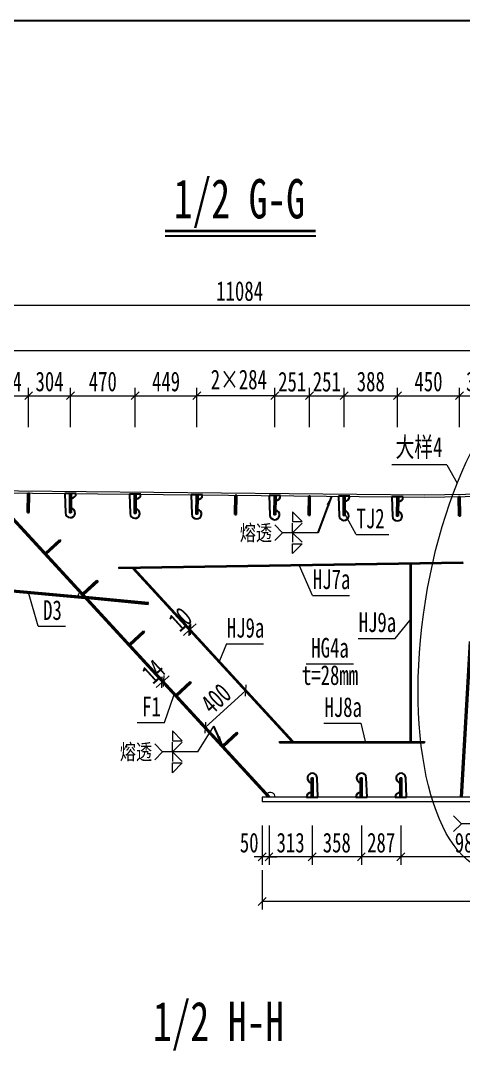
# Model space of a CAD drawing. Header units: millimetres. Extents: x 44597 to 300567, y -113054 to 73044.
# Drawn here: x 122285 to 125502, y -94954 to -87474 of the extents above; entities that cross this region are included whole.
import ezdxf
from ezdxf.enums import TextEntityAlignment as Align

# ---------------------------------------------------------------- set-up
doc = ezdxf.new("R2010")
doc.units = ezdxf.units.MM
doc.layers.get('Defpoints').update_dxf_attribs({"color": 8})
for name, color, linetype, lineweight in [('Dim', 4, 'Continuous', 15), ('文字', 7, 'Continuous', 15), ('标注线及字体', 2, 'Continuous', 15), ('细实线', 4, 'Continuous', 15), ('钢板粗线', 1, 'Continuous', 25), ('钢板细线', 6, 'Continuous', 15)]:
    doc.layers.add(name, color=color, linetype=linetype, lineweight=lineweight)
doc.layers.add('Text', color=4, linetype='Continuous')
doc.styles.add('111', font='', dxfattribs={"width": 0.7})
doc.styles.add('BM_Dim', font='', dxfattribs={"width": 0.85})
doc.styles.add('SMEDI', font='', dxfattribs={"width": 0.75})
doc.styles.get("Standard").update_dxf_attribs({"font": ''})
doc.styles.get('111').set_extended_font_data('仿宋_GB2312')
doc.styles.get('BM_Dim').set_extended_font_data('仿宋_GB2312')
doc.styles.get('SMEDI').set_extended_font_data('仿宋_GB2312')
doc.styles.get('Standard').set_extended_font_data('仿宋_GB2312')
doc.dimstyles.new('200', dxfattribs={"dimscale": 0, "dimtxt": 2.5, "dimasz": 1, "dimexe": 1, "dimexo": 1, "dimgap": 0.6, "dimtad": 1, "dimdec": 0, "dimdsep": 46, "dimtxsty": '111', "dimblk": 'OBLIQUE', "dimcen": 0, "dimclrd": 4, "dimclre": 4, "dimclrt": 4, "dimadec": 1, "dimazin": 2, "dimtfac": 1, "dimtdec": 0, "dimtix": 1, "dimtmove": 2, "dimatfit": 3, "dimfxl": 4, "dimfxlon": 1, "dimtolj": 1, "dimlwd": -1, "dimlwe": -1, "dimarcsym": 0})
doc.dimstyles.new('MSteel_1.0_1.0', dxfattribs={"dimtxt": 3, "dimasz": 1.2, "dimexe": 1, "dimexo": 1, "dimgap": 1, "dimtad": 3, "dimtoh": 1, "dimdec": 0, "dimzin": 0, "dimdsep": 46, "dimtxsty": 'Standard', "dimblk": 'ARCHTICK', "dimcen": 0.09, "dimclrd": 3, "dimclre": 3, "dimadec": 0, "dimazin": 0, "dimtfac": 1, "dimtdec": 4, "dimtofl": 0, "dimtmove": 0, "dimatfit": 3, "dimfxl": 1, "dimtolj": 1, "dimtzin": 0, "dimarcsym": 0})

# ---------------------------------------------------------------- blocks, each defined once
blk = doc.blocks.new('_Oblique')
at = {"color": 0, "linetype": 'ByBlock', "lineweight": -2}
blk.add_line((-0.5, -0.5), (0.5, 0.5), dxfattribs=at)
blk = doc.blocks.new('*D3116')
at = {"layer": 'Defpoints', "color": 0, "transparency": 16777216}
for p in [(129418.5, -89867.2), (122039.8, -90236.5), (129418.5, -90852.6)]:
    blk.add_point(p, dxfattribs=at)
at = {"layer": '细实线', "color": 4, "transparency": 16777216}
for p, q in [((122039.8, -90095.8), (122039.8, -89810.1)), ((129418.5, -90095.8), (129418.5, -89810.1)), ((122039.8, -89867.2), (129418.5, -89867.2))]:
    blk.add_line(p, q, dxfattribs=at)
at = {"layer": '细实线', "color": 4, "transparency": 16777216, "xscale": 57.14285714285715, "yscale": 57.14285714285715, "zscale": 57.14285714285715, "rotation": 180}
blk.add_blockref('_Oblique', (122039.8, -89867.2), dxfattribs=at)
at = {"layer": '细实线', "color": 4, "transparency": 16777216, "xscale": 57.14285714285715, "yscale": 57.14285714285715, "zscale": 57.14285714285715}
blk.add_blockref('_Oblique', (129418.5, -89867.2), dxfattribs=at)
at = {"layer": '细实线', "color": 4, "transparency": 16777216, "insert": (125729.2, -89765), "char_height": 142.86, "attachment_point": 5, "style": '111'}
blk.add_mtext('\\A1;7379', dxfattribs=at)
blk = doc.blocks.new('*D3117')
at = {"layer": 'Defpoints', "color": 0, "transparency": 16777216}
for p in [(129418.5, -89539.6), (118334.4, -89993), (129418.5, -90852.6)]:
    blk.add_point(p, dxfattribs=at)
at = {"layer": '细实线', "color": 4, "transparency": 16777216}
for p, q in [((118334.4, -89768.1), (118334.4, -89482.4)), ((129418.5, -89768.1), (129418.5, -89482.4)), ((118334.4, -89539.6), (129418.5, -89539.6))]:
    blk.add_line(p, q, dxfattribs=at)
at = {"layer": '细实线', "color": 4, "transparency": 16777216, "xscale": 57.14285714285715, "yscale": 57.14285714285715, "zscale": 57.14285714285715, "rotation": 180}
blk.add_blockref('_Oblique', (118334.4, -89539.6), dxfattribs=at)
at = {"layer": '细实线', "color": 4, "transparency": 16777216, "xscale": 57.14285714285715, "yscale": 57.14285714285715, "zscale": 57.14285714285715}
blk.add_blockref('_Oblique', (129418.5, -89539.6), dxfattribs=at)
at = {"layer": '细实线', "color": 4, "transparency": 16777216, "insert": (123876.5, -89437.3), "char_height": 142.86, "attachment_point": 5, "style": '111'}
blk.add_mtext('\\A1;11084', dxfattribs=at)
blk = doc.blocks.new('*D3120')
at = {"layer": 'Defpoints', "color": 0, "transparency": 16777216}
for p in [(124040.3, -93129), (129029.7, -93138.1), (124040.3, -93867.1)]:
    blk.add_point(p, dxfattribs=at)
at = {"layer": '细实线', "color": 4, "transparency": 16777216}
for p, q in [((124040.3, -93638.5), (124040.3, -93924.2)), ((129029.7, -93638.5), (129029.7, -93924.2)), ((129029.7, -93867.1), (124040.3, -93867.1))]:
    blk.add_line(p, q, dxfattribs=at)
at = {"layer": '细实线', "color": 4, "transparency": 16777216, "xscale": 57.14285714285715, "yscale": 57.14285714285715, "zscale": 57.14285714285715, "rotation": 180}
blk.add_blockref('_Oblique', (124040.3, -93867.1), dxfattribs=at)
at = {"layer": '细实线', "color": 4, "transparency": 16777216, "xscale": 57.14285714285715, "yscale": 57.14285714285715, "zscale": 57.14285714285715}
blk.add_blockref('_Oblique', (129029.7, -93867.1), dxfattribs=at)
at = {"layer": '细实线', "color": 4, "transparency": 16777216, "insert": (126535, -93764.8), "char_height": 142.86, "attachment_point": 5, "style": '111'}
blk.add_mtext('\\A1;4989', dxfattribs=at)
blk = doc.blocks.new('*D3121')
at = {"layer": 'Defpoints', "color": 0, "transparency": 16777216}
for p in [(124090.3, -93110.1), (124040.3, -93126.1), (124040.3, -93542.4)]:
    blk.add_point(p, dxfattribs=at)
at = {"layer": '细实线', "color": 4, "transparency": 16777216}
for p, q in [((124040.3, -93313.9), (124040.3, -93599.6)), ((124090.3, -93313.9), (124090.3, -93599.6)), ((124040.3, -93542.4), (123983.2, -93542.4)), ((124090.3, -93542.4), (124040.3, -93542.4)), ((124090.3, -93542.4), (124147.5, -93542.4))]:
    blk.add_line(p, q, dxfattribs=at)
at = {"layer": '细实线', "color": 4, "transparency": 16777216, "xscale": 57.14285714285715, "yscale": 57.14285714285715, "zscale": 57.14285714285715}
blk.add_blockref('_Oblique', (124040.3, -93542.4), dxfattribs=at)
at = {"layer": '细实线', "color": 4, "transparency": 16777216, "xscale": 57.14285714285715, "yscale": 57.14285714285715, "zscale": 57.14285714285715, "rotation": 180}
blk.add_blockref('_Oblique', (124090.3, -93542.4), dxfattribs=at)
at = {"layer": '细实线', "color": 4, "transparency": 16777216, "insert": (123946, -93440.2), "char_height": 142.86, "attachment_point": 5, "style": '111'}
blk.add_mtext('\\A1;50', dxfattribs=at)
blk = doc.blocks.new('*D3122')
at = {"layer": 'Defpoints', "color": 0, "transparency": 16777216}
for p in [(124090.3, -93110.1), (124403.7, -93110.1), (124090.3, -93542.4)]:
    blk.add_point(p, dxfattribs=at)
at = {"layer": '细实线', "color": 4, "transparency": 16777216}
for p, q in [((124090.3, -93313.9), (124090.3, -93599.6)), ((124403.7, -93313.9), (124403.7, -93599.6)), ((124403.7, -93542.4), (124090.3, -93542.4))]:
    blk.add_line(p, q, dxfattribs=at)
at = {"layer": '细实线', "color": 4, "transparency": 16777216, "xscale": 57.14285714285715, "yscale": 57.14285714285715, "zscale": 57.14285714285715, "rotation": 180}
blk.add_blockref('_Oblique', (124090.3, -93542.4), dxfattribs=at)
at = {"layer": '细实线', "color": 4, "transparency": 16777216, "xscale": 57.14285714285715, "yscale": 57.14285714285715, "zscale": 57.14285714285715}
blk.add_blockref('_Oblique', (124403.7, -93542.4), dxfattribs=at)
at = {"layer": '细实线', "color": 4, "transparency": 16777216, "insert": (124247, -93440.2), "char_height": 142.86, "attachment_point": 5, "style": '111'}
blk.add_mtext('\\A1;313', dxfattribs=at)
blk = doc.blocks.new('全融透2')
at = {"layer": 'Dim'}
blk.add_line((0, 0), (-4.48, 0), dxfattribs=at)
for points in [[(-3.23, 2.65), (-3.23, 1.41), (-2, 1.41)], [(-3.23, -2.65), (-3.23, -1.41), (-2, -1.41)]]:
    blk.add_lwpolyline(points, close=True, dxfattribs=at)
for points in [[(-5.48, 1), (-4.48, 0), (-5.48, -1)], [(-2, 1.21), (-3.23, 0), (-3.23, 1.21)], [(-2, -1.21), (-3.23, 0), (-3.23, -1.21)]]:
    blk.add_lwpolyline(points, dxfattribs=at)
at = {"layer": 'Text', "style": 'SMEDI', "width": 0.75}
blk.add_text('熔透', height=2, dxfattribs=at).set_placement((-9.92, 0), align=Align.MIDDLE_LEFT)
blk = doc.blocks.new('_ArchTick')
at = {"color": 0, "linetype": 'ByBlock', "const_width": 0.15}
blk.add_lwpolyline([(-0.5, -0.5), (0.5, 0.5)], dxfattribs=at)
blk = doc.blocks.new('*D3126')
at = {"layer": 'Defpoints', "color": 0, "transparency": 16777216}
for p in [(122343.5, -90195.9), (122039.8, -90862.2), (122343.5, -90902.8)]:
    blk.add_point(p, dxfattribs=at)
at = {"layer": '细实线', "color": 4, "transparency": 16777216}
for p, q in [((122039.8, -90424.5), (122039.8, -90138.8)), ((122039.8, -90195.9), (122343.5, -90195.9)), ((122343.5, -90424.5), (122343.5, -90138.8))]:
    blk.add_line(p, q, dxfattribs=at)
at = {"layer": '细实线', "color": 4, "transparency": 16777216, "xscale": 57.14285714285715, "yscale": 57.14285714285715, "zscale": 57.14285714285715, "rotation": 180}
blk.add_blockref('_Oblique', (122039.8, -90195.9), dxfattribs=at)
at = {"layer": '细实线', "color": 4, "transparency": 16777216, "xscale": 57.14285714285715, "yscale": 57.14285714285715, "zscale": 57.14285714285715}
blk.add_blockref('_Oblique', (122343.5, -90195.9), dxfattribs=at)
at = {"layer": '细实线', "color": 4, "transparency": 16777216, "insert": (122191.6, -90093.7), "char_height": 142.86, "attachment_point": 5, "style": '111'}
blk.add_mtext('\\A1;304', dxfattribs=at)
blk = doc.blocks.new('*D3127')
at = {"layer": 'Defpoints', "color": 0, "transparency": 16777216}
for p in [(123566, -90195.9), (123566, -90915.1), (124132.8, -90920.7)]:
    blk.add_point(p, dxfattribs=at)
at = {"layer": '细实线', "color": 4, "transparency": 16777216}
for p, q in [((123566, -90424.5), (123566, -90138.8)), ((124132.8, -90195.9), (123566, -90195.9)), ((124132.8, -90424.5), (124132.8, -90138.8))]:
    blk.add_line(p, q, dxfattribs=at)
at = {"layer": '细实线', "color": 4, "transparency": 16777216, "xscale": 57.14285714285715, "yscale": 57.14285714285715, "zscale": 57.14285714285715, "rotation": 180}
blk.add_blockref('_Oblique', (123566, -90195.9), dxfattribs=at)
at = {"layer": '细实线', "color": 4, "transparency": 16777216, "xscale": 57.14285714285715, "yscale": 57.14285714285715, "zscale": 57.14285714285715}
blk.add_blockref('_Oblique', (124132.8, -90195.9), dxfattribs=at)
at = {"layer": '细实线', "color": 4, "transparency": 16777216, "insert": (123870.6, -90079.4), "char_height": 142.86, "attachment_point": 5, "style": '111'}
blk.add_mtext('\\A1;2×284', dxfattribs=at)
blk = doc.blocks.new('*D3128')
at = {"layer": 'Defpoints', "color": 0, "transparency": 16777216}
for p in [(125473.7, -90195.9), (125023.7, -90929.7), (125473.7, -90927.8)]:
    blk.add_point(p, dxfattribs=at)
at = {"layer": '细实线', "color": 4, "transparency": 16777216}
for p, q in [((125023.7, -90424.5), (125023.7, -90138.8)), ((125023.7, -90195.9), (125473.7, -90195.9)), ((125473.7, -90424.5), (125473.7, -90138.8))]:
    blk.add_line(p, q, dxfattribs=at)
at = {"layer": '细实线', "color": 4, "transparency": 16777216, "xscale": 57.14285714285715, "yscale": 57.14285714285715, "zscale": 57.14285714285715, "rotation": 180}
blk.add_blockref('_Oblique', (125023.7, -90195.9), dxfattribs=at)
at = {"layer": '细实线', "color": 4, "transparency": 16777216, "xscale": 57.14285714285715, "yscale": 57.14285714285715, "zscale": 57.14285714285715}
blk.add_blockref('_Oblique', (125473.7, -90195.9), dxfattribs=at)
at = {"layer": '细实线', "color": 4, "transparency": 16777216, "insert": (125248.7, -90093.7), "char_height": 142.86, "attachment_point": 5, "style": '111'}
blk.add_mtext('\\A1;450', dxfattribs=at)
blk = doc.blocks.new('12-140加劲 有过焊孔')
at = {"layer": 'Defpoints'}
blk.add_line((0, 0), (0, 140), dxfattribs=at)
at = {"layer": '钢板粗线', "color": 7}
for p, q in [((-6, 0), (-6, 140)), ((-6, 140), (6, 140)), ((6, 0), (6, 140)), ((41, 0), (35, 141.5)), ((-41, 0), (41, 0))]:
    blk.add_line(p, q, dxfattribs=at)
for centre, start, end in [((0, 140), 2.44105, 260.12911), ((-6, 0), 90, 180)]:
    blk.add_arc(centre, 35, start, end, dxfattribs=at)
blk = doc.blocks.new('14-160加劲 无过焊孔')
at = {"layer": 'Defpoints'}
blk.add_line((38609.4, 32076.7), (38609.4, 32216.7), dxfattribs=at)
at = {"layer": '钢板粗线', "color": 7}
for p, q in [((38603.4, 32076.7), (38603.4, 32216.7)), ((38603.4, 32216.7), (38615.4, 32216.7)), ((38615.4, 32076.7), (38615.4, 32216.7)), ((38603.4, 32076.7), (38615.4, 32076.7))]:
    blk.add_line(p, q, dxfattribs=at)
blk = doc.blocks.new('*D3137')
at = {"layer": 'Defpoints', "color": 0, "transparency": 16777216}
for p in [(124403.7, -93110.1), (124761.2, -93110.1), (124403.7, -93542.4)]:
    blk.add_point(p, dxfattribs=at)
at = {"layer": '细实线', "color": 4, "transparency": 16777216}
for p, q in [((124403.7, -93313.9), (124403.7, -93599.6)), ((124761.2, -93313.9), (124761.2, -93599.6)), ((124761.2, -93542.4), (124403.7, -93542.4))]:
    blk.add_line(p, q, dxfattribs=at)
at = {"layer": '细实线', "color": 4, "transparency": 16777216, "xscale": 57.14285714285715, "yscale": 57.14285714285715, "zscale": 57.14285714285715, "rotation": 180}
blk.add_blockref('_Oblique', (124403.7, -93542.4), dxfattribs=at)
at = {"layer": '细实线', "color": 4, "transparency": 16777216, "xscale": 57.14285714285715, "yscale": 57.14285714285715, "zscale": 57.14285714285715}
blk.add_blockref('_Oblique', (124761.2, -93542.4), dxfattribs=at)
at = {"layer": '细实线', "color": 4, "transparency": 16777216, "insert": (124582.5, -93440.2), "char_height": 142.86, "attachment_point": 5, "style": '111'}
blk.add_mtext('\\A1;358', dxfattribs=at)
blk = doc.blocks.new('*D3138')
at = {"layer": 'Defpoints', "color": 0, "transparency": 16777216}
for p in [(124761.2, -93110.1), (125048.3, -93110.1), (124761.2, -93542.4)]:
    blk.add_point(p, dxfattribs=at)
at = {"layer": '细实线', "color": 4, "transparency": 16777216}
for p, q in [((124761.2, -93313.9), (124761.2, -93599.6)), ((125048.3, -93313.9), (125048.3, -93599.6)), ((125048.3, -93542.4), (124761.2, -93542.4))]:
    blk.add_line(p, q, dxfattribs=at)
at = {"layer": '细实线', "color": 4, "transparency": 16777216, "xscale": 57.14285714285715, "yscale": 57.14285714285715, "zscale": 57.14285714285715, "rotation": 180}
blk.add_blockref('_Oblique', (124761.2, -93542.4), dxfattribs=at)
at = {"layer": '细实线', "color": 4, "transparency": 16777216, "xscale": 57.14285714285715, "yscale": 57.14285714285715, "zscale": 57.14285714285715}
blk.add_blockref('_Oblique', (125048.3, -93542.4), dxfattribs=at)
at = {"layer": '细实线', "color": 4, "transparency": 16777216, "insert": (124904.8, -93440.2), "char_height": 142.86, "attachment_point": 5, "style": '111'}
blk.add_mtext('\\A1;287', dxfattribs=at)
blk = doc.blocks.new('*D3139')
at = {"layer": 'Defpoints', "color": 0, "transparency": 16777216}
for p in [(125048.3, -93110.1), (126034.7, -93110.1), (125048.3, -93542.4)]:
    blk.add_point(p, dxfattribs=at)
at = {"layer": '细实线', "color": 4, "transparency": 16777216}
for p, q in [((125048.3, -93313.9), (125048.3, -93599.6)), ((126034.7, -93313.9), (126034.7, -93599.6)), ((126034.7, -93542.4), (125048.3, -93542.4))]:
    blk.add_line(p, q, dxfattribs=at)
at = {"layer": '细实线', "color": 4, "transparency": 16777216, "xscale": 57.14285714285715, "yscale": 57.14285714285715, "zscale": 57.14285714285715, "rotation": 180}
blk.add_blockref('_Oblique', (125048.3, -93542.4), dxfattribs=at)
at = {"layer": '细实线', "color": 4, "transparency": 16777216, "xscale": 57.14285714285715, "yscale": 57.14285714285715, "zscale": 57.14285714285715}
blk.add_blockref('_Oblique', (126034.7, -93542.4), dxfattribs=at)
at = {"layer": '细实线', "color": 4, "transparency": 16777216, "insert": (125541.5, -93440.2), "char_height": 142.86, "attachment_point": 5, "style": '111'}
blk.add_mtext('\\A1;986', dxfattribs=at)
blk = doc.blocks.new('*D3140')
at = {"layer": 'Defpoints', "color": 0, "transparency": 16777216}
for p in [(122647.4, -90195.9), (122343.5, -90862.2), (122647.4, -90905.9)]:
    blk.add_point(p, dxfattribs=at)
at = {"layer": '细实线', "color": 4, "transparency": 16777216}
for p, q in [((122343.5, -90424.5), (122343.5, -90138.8)), ((122343.5, -90195.9), (122647.4, -90195.9)), ((122647.4, -90424.5), (122647.4, -90138.8))]:
    blk.add_line(p, q, dxfattribs=at)
at = {"layer": '细实线', "color": 4, "transparency": 16777216, "xscale": 57.14285714285715, "yscale": 57.14285714285715, "zscale": 57.14285714285715, "rotation": 180}
blk.add_blockref('_Oblique', (122343.5, -90195.9), dxfattribs=at)
at = {"layer": '细实线', "color": 4, "transparency": 16777216, "xscale": 57.14285714285715, "yscale": 57.14285714285715, "zscale": 57.14285714285715}
blk.add_blockref('_Oblique', (122647.4, -90195.9), dxfattribs=at)
at = {"layer": '细实线', "color": 4, "transparency": 16777216, "insert": (122495.4, -90093.7), "char_height": 142.86, "attachment_point": 5, "style": '111'}
blk.add_mtext('\\A1;304', dxfattribs=at)
blk = doc.blocks.new('*D3141')
at = {"layer": 'Defpoints', "color": 0, "transparency": 16777216}
for p in [(123117.3, -90195.9), (122647.4, -90862.2), (123117.3, -90910.6)]:
    blk.add_point(p, dxfattribs=at)
at = {"layer": '细实线', "color": 4, "transparency": 16777216}
for p, q in [((122647.4, -90424.5), (122647.4, -90138.8)), ((122647.4, -90195.9), (123117.3, -90195.9)), ((123117.3, -90424.5), (123117.3, -90138.8))]:
    blk.add_line(p, q, dxfattribs=at)
at = {"layer": '细实线', "color": 4, "transparency": 16777216, "xscale": 57.14285714285715, "yscale": 57.14285714285715, "zscale": 57.14285714285715, "rotation": 180}
blk.add_blockref('_Oblique', (122647.4, -90195.9), dxfattribs=at)
at = {"layer": '细实线', "color": 4, "transparency": 16777216, "xscale": 57.14285714285715, "yscale": 57.14285714285715, "zscale": 57.14285714285715}
blk.add_blockref('_Oblique', (123117.3, -90195.9), dxfattribs=at)
at = {"layer": '细实线', "color": 4, "transparency": 16777216, "insert": (122882.3, -90093.7), "char_height": 142.86, "attachment_point": 5, "style": '111'}
blk.add_mtext('\\A1;470', dxfattribs=at)
blk = doc.blocks.new('*D3142')
at = {"layer": 'Defpoints', "color": 0, "transparency": 16777216}
for p in [(123566, -90195.9), (123117.3, -90862.2), (123566, -90915.1)]:
    blk.add_point(p, dxfattribs=at)
at = {"layer": '细实线', "color": 4, "transparency": 16777216}
for p, q in [((123117.3, -90424.5), (123117.3, -90138.8)), ((123117.3, -90195.9), (123566, -90195.9)), ((123566, -90424.5), (123566, -90138.8))]:
    blk.add_line(p, q, dxfattribs=at)
at = {"layer": '细实线', "color": 4, "transparency": 16777216, "xscale": 57.14285714285715, "yscale": 57.14285714285715, "zscale": 57.14285714285715, "rotation": 180}
blk.add_blockref('_Oblique', (123117.3, -90195.9), dxfattribs=at)
at = {"layer": '细实线', "color": 4, "transparency": 16777216, "xscale": 57.14285714285715, "yscale": 57.14285714285715, "zscale": 57.14285714285715}
blk.add_blockref('_Oblique', (123566, -90195.9), dxfattribs=at)
at = {"layer": '细实线', "color": 4, "transparency": 16777216, "insert": (123341.6, -90093.7), "char_height": 142.86, "attachment_point": 5, "style": '111'}
blk.add_mtext('\\A1;449', dxfattribs=at)
blk = doc.blocks.new('12-140加劲 无过焊孔')
at = {"layer": 'Defpoints'}
blk.add_line((38946.6, 32076.7), (38946.6, 32216.7), dxfattribs=at)
at = {"layer": '钢板粗线', "color": 7}
for p, q in [((38940.6, 32076.7), (38940.6, 32216.7)), ((38940.6, 32216.7), (38952.6, 32216.7)), ((38952.6, 32076.7), (38952.6, 32216.7)), ((38940.6, 32076.7), (38952.6, 32076.7))]:
    blk.add_line(p, q, dxfattribs=at)
blk = doc.blocks.new('*D3143')
at = {"layer": 'Defpoints', "color": 0, "transparency": 16777216}
for p in [(125023.7, -90195.9), (124635.3, -90925.8), (125023.7, -90927.8)]:
    blk.add_point(p, dxfattribs=at)
at = {"layer": '细实线', "color": 4, "transparency": 16777216}
for p, q in [((124635.3, -90424.5), (124635.3, -90138.8)), ((124635.3, -90195.9), (125023.7, -90195.9)), ((125023.7, -90424.5), (125023.7, -90138.8))]:
    blk.add_line(p, q, dxfattribs=at)
at = {"layer": '细实线', "color": 4, "transparency": 16777216, "xscale": 57.14285714285715, "yscale": 57.14285714285715, "zscale": 57.14285714285715, "rotation": 180}
blk.add_blockref('_Oblique', (124635.3, -90195.9), dxfattribs=at)
at = {"layer": '细实线', "color": 4, "transparency": 16777216, "xscale": 57.14285714285715, "yscale": 57.14285714285715, "zscale": 57.14285714285715}
blk.add_blockref('_Oblique', (125023.7, -90195.9), dxfattribs=at)
at = {"layer": '细实线', "color": 4, "transparency": 16777216, "insert": (124829.5, -90093.7), "char_height": 142.86, "attachment_point": 5, "style": '111'}
blk.add_mtext('\\A1;388', dxfattribs=at)
blk = doc.blocks.new('*D3144')
at = {"layer": 'Defpoints', "color": 0, "transparency": 16777216}
for p in [(124635.3, -90195.9), (124384.1, -90923.2), (124635.3, -90927.8)]:
    blk.add_point(p, dxfattribs=at)
at = {"layer": '细实线', "color": 4, "transparency": 16777216}
for p, q in [((124384.1, -90424.5), (124384.1, -90138.8)), ((124384.1, -90195.9), (124635.3, -90195.9)), ((124635.3, -90424.5), (124635.3, -90138.8))]:
    blk.add_line(p, q, dxfattribs=at)
at = {"layer": '细实线', "color": 4, "transparency": 16777216, "xscale": 57.14285714285715, "yscale": 57.14285714285715, "zscale": 57.14285714285715, "rotation": 180}
blk.add_blockref('_Oblique', (124384.1, -90195.9), dxfattribs=at)
at = {"layer": '细实线', "color": 4, "transparency": 16777216, "xscale": 57.14285714285715, "yscale": 57.14285714285715, "zscale": 57.14285714285715}
blk.add_blockref('_Oblique', (124635.3, -90195.9), dxfattribs=at)
at = {"layer": '细实线', "color": 4, "transparency": 16777216, "insert": (124509.7, -90095.2), "char_height": 142.86, "attachment_point": 5, "style": '111'}
blk.add_mtext('\\A1;251', dxfattribs=at)
blk = doc.blocks.new('*D3145')
at = {"layer": 'Defpoints', "color": 0, "transparency": 16777216}
for p in [(124384.1, -90195.9), (124132.8, -90920.7), (124384.1, -90927.8)]:
    blk.add_point(p, dxfattribs=at)
at = {"layer": '细实线', "color": 4, "transparency": 16777216}
for p, q in [((124132.8, -90424.5), (124132.8, -90138.8)), ((124132.8, -90195.9), (124384.1, -90195.9)), ((124384.1, -90424.5), (124384.1, -90138.8))]:
    blk.add_line(p, q, dxfattribs=at)
at = {"layer": '细实线', "color": 4, "transparency": 16777216, "xscale": 57.14285714285715, "yscale": 57.14285714285715, "zscale": 57.14285714285715, "rotation": 180}
blk.add_blockref('_Oblique', (124132.8, -90195.9), dxfattribs=at)
at = {"layer": '细实线', "color": 4, "transparency": 16777216, "xscale": 57.14285714285715, "yscale": 57.14285714285715, "zscale": 57.14285714285715}
blk.add_blockref('_Oblique', (124384.1, -90195.9), dxfattribs=at)
at = {"layer": '细实线', "color": 4, "transparency": 16777216, "insert": (124258.4, -90095.2), "char_height": 142.86, "attachment_point": 5, "style": '111'}
blk.add_mtext('\\A1;251', dxfattribs=at)
blk = doc.blocks.new('角焊缝1')
at = {"layer": 'Dim'}
blk.add_line((-3101.17, 370.22), (-3106.48, 370.22), dxfattribs=at)
blk.add_lwpolyline([(-3107.48, 369.22), (-3106.48, 370.22), (-3107.48, 371.22)], dxfattribs=at)
blk.add_lwpolyline([(-3104.91, 371.45), (-3104.91, 368.99), (-3103.68, 370.22)], close=True, dxfattribs=at)
blk = doc.blocks.new('*D3165')
at = {"layer": 'Defpoints', "color": 0, "transparency": 16777216}
for p in [(125773.7, -90195.9), (125473.7, -90927.7), (125773.7, -90923.3)]:
    blk.add_point(p, dxfattribs=at)
at = {"layer": '细实线', "color": 4, "transparency": 16777216}
for p, q in [((125473.7, -90424.5), (125473.7, -90138.8)), ((125473.7, -90195.9), (125773.7, -90195.9)), ((125773.7, -90424.5), (125773.7, -90138.8))]:
    blk.add_line(p, q, dxfattribs=at)
at = {"layer": '细实线', "color": 4, "transparency": 16777216, "xscale": 57.14285714285715, "yscale": 57.14285714285715, "zscale": 57.14285714285715, "rotation": 180}
blk.add_blockref('_Oblique', (125473.7, -90195.9), dxfattribs=at)
at = {"layer": '细实线', "color": 4, "transparency": 16777216, "xscale": 57.14285714285715, "yscale": 57.14285714285715, "zscale": 57.14285714285715}
blk.add_blockref('_Oblique', (125773.7, -90195.9), dxfattribs=at)
at = {"layer": '细实线', "color": 4, "transparency": 16777216, "insert": (125623.7, -90093.7), "char_height": 142.86, "attachment_point": 5, "style": '111'}
blk.add_mtext('\\A1;300', dxfattribs=at)
blk = doc.blocks.new('*D3501')
at = {"layer": 'Defpoints', "color": 0, "transparency": 16777216}
for p in [(123322.9, -92266.5), (123323.4, -92287.8), (123333.7, -92278.4)]:
    blk.add_point(p, dxfattribs=at)
at = {"layer": '细实线', "color": 4, "transparency": 16777216}
for p, q in [((123322.9, -92266.5), (123284.4, -92224.2)), ((123322.9, -92266.5), (123365.2, -92228)), ((123312.6, -92275.9), (123270.3, -92314.4)), ((123312.6, -92275.9), (123274.1, -92233.6)), ((123312.6, -92275.9), (123322.9, -92266.5))]:
    blk.add_line(p, q, dxfattribs=at)
at = {"layer": '细实线', "color": 4, "transparency": 16777216, "xscale": 57.14285714285715, "yscale": 57.14285714285715, "zscale": 57.14285714285715}
for p, rotation in [((123322.9, -92266.5), 222.3094118037974), ((123312.6, -92275.9), 42.30941180379739)]:
    blk.add_blockref('_Oblique', p, dxfattribs=dict(at, rotation=rotation))
at = {"layer": '细实线', "color": 4, "transparency": 16777216, "insert": (123249.9, -92196.7), "char_height": 142.86, "attachment_point": 5, "rotation": 42.30941, "style": '111'}
blk.add_mtext('\\A1;14', dxfattribs=at)
blk = doc.blocks.new('*D3502')
at = {"layer": 'Defpoints', "color": 0, "transparency": 16777216}
for p in [(123518.1, -91890.8), (123528.7, -91917.3), (123536.1, -91910.6)]:
    blk.add_point(p, dxfattribs=at)
at = {"layer": '细实线', "color": 4, "transparency": 16777216}
for p, q in [((123518.1, -91890.8), (123479.6, -91848.6)), ((123518.1, -91890.8), (123560.3, -91852.4)), ((123510.7, -91897.6), (123468.4, -91936.1)), ((123510.7, -91897.6), (123472.2, -91855.3)), ((123510.7, -91897.6), (123518.1, -91890.8))]:
    blk.add_line(p, q, dxfattribs=at)
at = {"layer": '细实线', "color": 4, "transparency": 16777216, "xscale": 57.14285714285715, "yscale": 57.14285714285715, "zscale": 57.14285714285715}
for p, rotation in [((123518.1, -91890.8), 222.3190985113926), ((123510.7, -91897.6), 42.3190985113926)]:
    blk.add_blockref('_Oblique', p, dxfattribs=dict(at, rotation=rotation))
at = {"layer": '细实线', "color": 4, "transparency": 16777216, "insert": (123445.6, -91818.6), "char_height": 142.86, "attachment_point": 5, "rotation": 42.3191, "style": '111'}
blk.add_mtext('\\A1;10', dxfattribs=at)
blk = doc.blocks.new('*D3503')
at = {"layer": 'Defpoints', "color": 0, "transparency": 16777216}
for p in [(123921.3, -92335.5), (123962.2, -92380.5), (123666.5, -92649.7)]:
    blk.add_point(p, dxfattribs=at)
at = {"layer": '细实线', "color": 4, "transparency": 16777216}
for p, q in [((123923.7, -92338.2), (123882.8, -92293.3)), ((123625.6, -92604.8), (123921.3, -92335.5)), ((123628, -92607.4), (123587.1, -92562.5))]:
    blk.add_line(p, q, dxfattribs=at)
at = {"layer": '细实线', "color": 4, "transparency": 16777216, "xscale": 57.14285714285715, "yscale": 57.14285714285715, "zscale": 57.14285714285715}
for p, rotation in [((123921.3, -92335.5), 42.31909851127195), ((123625.6, -92604.8), 222.319098511272)]:
    blk.add_blockref('_Oblique', p, dxfattribs=dict(at, rotation=rotation))
at = {"layer": '细实线', "color": 4, "transparency": 16777216, "insert": (123704.6, -92394.6), "char_height": 142.86, "attachment_point": 5, "rotation": 42.3191, "style": '111'}
blk.add_mtext('\\A1;400', dxfattribs=at)

msp = doc.modelspace()

# ---------------------------------------------------------------- linework, layer by layer
at = {"color": 4}
msp.add_line((123334.7, -89035.3), (124429, -89035.3), dxfattribs=at)
at = {"color": 6, "const_width": 20.6, "elevation": 0}
msp.add_lwpolyline([(123334.7, -89001), (124429, -89001)], dxfattribs=at)
at = {"layer": 'Defpoints'}
for p, q in [((122039.6, -90883.8), (124090.3, -93110.1)), ((118384.4, -91262.8), (122765.9, -91661.9)), ((123099, -91443.5), (124265.7, -92710.1)), ((123213.8, -91704.8), (122765.9, -91661.9)), ((125555.3, -91981.1), (125490.4, -93110.1)), ((124165.7, -92710.1), (125218.5, -92710.1))]:
    msp.add_line(p, q, dxfattribs=at)
at = {"layer": 'Defpoints', "color": 8}
for p, q in [((122999, -91445), (125499.3, -91407.4)), ((125118.5, -91413.2), (125118.5, -92710.1))]:
    msp.add_line(p, q, dxfattribs=at)
at = {"layer": 'Defpoints'}
msp.add_lwpolyline([(113566.6, -87474.1), (135566.6, -87474.1), (135566.6, -102091.3), (113566.6, -102091.3)], close=True, dxfattribs=at)
at = {"layer": '细实线'}
for p, q in [((125383, -90698.7), (124981.3, -90698.7)), ((125383, -90698.7), (125456.7, -90831.1)), ((124722.7, -91204.2), (124642.2, -91057.5)), ((124722.7, -91204.2), (124960.6, -91204.2)), ((124405.3, -91645.1), (124310.6, -91430.3)), ((122411.6, -91869.1), (122341.8, -91625)), ((124405.3, -91645.1), (124674, -91645.1)), ((125006.7, -91956.8), (125113.5, -91828.2)), ((122411.6, -91869.1), (122611.2, -91869.1)), ((123780.1, -91997.3), (123730.5, -92121.2)), ((123780.1, -91997.3), (124048.9, -91997.3)), ((124738, -91956.8), (125006.7, -91956.8)), ((124360.2, -92142.3), (124703, -92142.3)), ((123331.1, -92568.6), (123399.5, -92370.4)), ((123131.6, -92568.6), (123331.1, -92568.6)), ((124489.2, -92572.9), (124758, -92572.9)), ((124758, -92572.9), (124788.3, -92705.1))]:
    msp.add_line(p, q, dxfattribs=at)
at = {"layer": '细实线', "color": 8}
msp.add_line((123573.3, -92780.3), (123688.1, -92594.6), dxfattribs=at)
at = {"layer": '细实线'}
msp.add_ellipse((126006.7, -91811.4), major_axis=(-291.6, -1841.9), ratio=0.42395, dxfattribs=at)
at = {"layer": '钢板细线'}
for p, q in [((122044.9, -90899.8), (124080.8, -93110.1)), ((122064.1, -90900), (124099.9, -93110.1)), ((118396.4, -91255.9), (122737, -91651.2)), ((118396.4, -91271.9), (122753.2, -91668.8)), ((122998.9, -91440), (125499.2, -91402.4)), ((125499.4, -91412.4), (125499.2, -91402.4)), ((122999.1, -91450), (122998.9, -91440)), ((122999.1, -91450), (125499.4, -91412.4)), ((123096.8, -91448.5), (124254.3, -92705.1)), ((123110.2, -91448.3), (124267.9, -92705.1)), ((125113.5, -91418.2), (125113.5, -92705.1)), ((125123.5, -91418.1), (125123.5, -92705.1)), ((125543.3, -91980.4), (125478.4, -93110.1)), ((124165.7, -92705.1), (125218.5, -92705.1)), ((124165.7, -92715.1), (124165.7, -92705.1)), ((124165.7, -92715.1), (125218.5, -92715.1)), ((125218.5, -92705.1), (125218.5, -92715.1)), ((129029.7, -93110.1), (124040.3, -93110.1)), ((124040.3, -93110.1), (124040.3, -93142.1)), ((129029.7, -93142.1), (124040.3, -93142.1))]:
    msp.add_line(p, q, dxfattribs=at)
at = {"layer": '钢板细线', "color": 7}
for p, q in [((123214.6, -91696.8), (122757.7, -91653.1)), ((123213, -91712.7), (122774, -91670.7)), ((123213, -91712.7), (123214.6, -91696.8))]:
    msp.add_line(p, q, dxfattribs=at)
at = {"layer": '钢板细线', "elevation": 0}
for points in [[(118334.4, -90846.7), (125218.6, -90915.6), (125963.9, -90904.4)], [(118334.4, -90862.7), (125218.6, -90931.6), (125961.8, -90920.5)]]:
    msp.add_lwpolyline(points, dxfattribs=at)
at = {"layer": '钢板细线'}
for centre, start, end in [((122737, -91651.2), 132.64892, 174.83592), ((124099.9, -93110.1), 0, 132.58631)]:
    msp.add_arc(centre, 35, start, end, dxfattribs=at)

# ---------------------------------------------------------------- block references
at = {"layer": '细实线'}
for name, p, rotation in [('12-140加劲 无过焊孔', (83076.3, -122728), 359.4262918047068), ('12-140加劲 有过焊孔', (122647.4, -90905.9), 179.4262908401), ('12-140加劲 有过焊孔', (123117.3, -90910.6), 179.4262908401), ('12-140加劲 有过焊孔', (123566, -90915.1), 179.4262908401), ('12-140加劲 无过焊孔', (84582.2, -122743), 359.4262918047068), ('12-140加劲 有过焊孔', (124132.8, -90920.7), 179.4262908401), ('12-140加劲 无过焊孔', (85116.9, -122748.4), 359.4262918047068), ('12-140加劲 有过焊孔', (124635.4, -90925.8), 179.4262908401), ('12-140加劲 有过焊孔', (125023.7, -90929.7), 179.4262908401), ('12-140加劲 无过焊孔', (87014.7, -123724.9), 0.8593722439355104)]:
    msp.add_blockref(name, p, dxfattribs=dict(at, rotation=rotation))
at = {"layer": '细实线', "color": 8, "xscale": 57.1428571428572, "yscale": 57.1428571428572, "zscale": 57.1428571428572}
for name, p in [('全融透2', (124444.7, -91190.6)), ('全融透2', (123573.3, -92780.3)), ('角焊缝1', (303001.7, -114457.3))]:
    msp.add_blockref(name, p, dxfattribs=at)
at = {"layer": '钢板细线'}
for name, p, rotation in [('14-160加劲 无过焊孔', (72718.4, -84674.3), 312.6489191297478), ('14-160加劲 无过焊孔', (72989.4, -84968.5), 312.6489191297478), ('14-160加劲 无过焊孔', (73328.2, -85336.3), 312.6489191297478), ('14-160加劲 无过焊孔', (73666.9, -85704.1), 312.6489191297478), ('14-160加劲 无过焊孔', (74005.7, -86071.8), 312.6489191297478), ('12-140加劲 有过焊孔', (124403.7, -93110.1), 359.9999999999936), ('12-140加劲 有过焊孔', (124761.2, -93110.1), 359.9999999999936), ('12-140加劲 有过焊孔', (125048.3, -93110.1), 359.9999999999936)]:
    msp.add_blockref(name, p, dxfattribs=dict(at, rotation=rotation))

# ---------------------------------------------------------------- texts
at = {"layer": '文字', "style": 'BM_Dim', "width": 0.7}
for s, p in [('大样4', (125179.7, -90683.2)), ('TJ2', (124827.6, -91201.1)), ('HJ7a', (124544.8, -91642.1)), ('D3', (122516.5, -91866)), ('HJ9a', (124877.5, -91953.7)), ('HJ9a', (123919.6, -91994.2)), ('HG4a', (124533.2, -92139.2)), ('t=28mm', (124533.2, -92337.6)), ('F1', (123236.5, -92565.5)), ('HJ8a', (124628.7, -92569.9))]:
    msp.add_text(s, height=142.86, dxfattribs=at).set_placement(p, align=Align.BOTTOM_CENTER)
at = {"layer": '标注线及字体', "style": '111', "width": 0.7}
for s, p in [('1/2 G-G', (123874.3, -88790)), ('1/2 H-H', (123722.9, -94759.2))]:
    msp.add_text(s, height=285.71, dxfattribs=at).set_placement(p, align=Align.MIDDLE)

# ---------------------------------------------------------------- dimensions: what is measured, and where the dimension line sits
at = {"layer": '细实线'}
for base, p1, p2, override, picture, middle in [((129418.5, -89539.6), (118334.4, -89993), (129418.5, -90852.6), {"dimscale": 57.142857, "dimtxsty": '111', "dimblk": 'Oblique'}, '*D3117', (123876.5, -89437.3)), ((129418.5, -89867.2), (122039.8, -90236.5), (129418.5, -90852.6), {"dimscale": 57.142857, "dimtxsty": '111', "dimblk": 'Oblique'}, '*D3116', (125729.2, -89765)), ((122343.5, -90195.9), (122039.8, -90862.2), (122343.5, -90902.8), {"dimscale": 57.142857, "dimblk": 'Oblique'}, '*D3126', (122191.6, -90093.7)), ((122647.4, -90195.9), (122343.5, -90862.2), (122647.4, -90905.9), {"dimscale": 57.142857, "dimblk": 'Oblique'}, '*D3140', (122495.4, -90093.7)), ((123117.3, -90195.9), (122647.4, -90862.2), (123117.3, -90910.6), {"dimscale": 57.142857, "dimblk": 'Oblique'}, '*D3141', (122882.3, -90093.7)), ((123566, -90195.9), (123117.3, -90862.2), (123566, -90915.1), {"dimscale": 57.142857, "dimblk": 'Oblique'}, '*D3142', (123341.6, -90093.7)), ((124384.1, -90195.9), (124132.8, -90920.7), (124384.1, -90927.8), {"dimscale": 57.142857, "dimtxsty": '111', "dimblk": 'Oblique'}, '*D3145', (124258.4, -90095.2)), ((124635.3, -90195.9), (124384.1, -90923.2), (124635.3, -90927.8), {"dimscale": 57.142857, "dimtxsty": '111', "dimblk": 'Oblique'}, '*D3144', (124509.7, -90095.2)), ((125023.7, -90195.9), (124635.3, -90925.8), (125023.7, -90927.8), {"dimscale": 57.142857, "dimtxsty": '111', "dimblk": 'Oblique'}, '*D3143', (124829.5, -90093.7)), ((125473.7, -90195.9), (125023.7, -90929.7), (125473.7, -90927.8), {"dimscale": 57.142857, "dimtxsty": '111', "dimblk": 'Oblique'}, '*D3128', (125248.7, -90093.7)), ((125773.7, -90195.9), (125473.7, -90927.7), (125773.7, -90923.3), {"dimscale": 57.142857, "dimtxsty": '111', "dimblk": 'Oblique'}, '*D3165', (125623.7, -90093.7)), ((124090.3, -93542.4), (124403.7, -93110.1), (124090.3, -93110.1), {"dimscale": 57.142857, "dimblk": 'Oblique'}, '*D3122', (124247, -93440.2)), ((124403.6562, -93542.4453), (124761.2493, -93110.1062), (124403.6562, -93110.1062), {"dimscale": 57.142857, "dimblk": 'Oblique'}, '*D3137', (124582.4528, -93440.2059)), ((124761.2, -93542.4), (125048.3, -93110.1), (124761.2, -93110.1), {"dimscale": 57.142857, "dimblk": 'Oblique'}, '*D3138', (124904.8, -93440.2)), ((125048.3, -93542.4), (126034.7, -93110.1), (125048.3, -93110.1), {"dimscale": 57.142857, "dimblk": 'Oblique'}, '*D3139', (125541.5, -93440.2)), ((124040.3, -93867.1), (129029.7, -93138.1), (124040.3, -93129), {"dimscale": 57.142857, "dimtxsty": '111', "dimblk": 'Oblique'}, '*D3120', (126535, -93764.8))]:
    dim = msp.add_linear_dim(base=base, p1=p1, p2=p2, dimstyle='200', override=override, dxfattribs=at)
    dim.commit()
    dim.dimension.update_dxf_attribs({"geometry": picture, "text_midpoint": middle})
dim = msp.add_linear_dim(base=(123566, -90195.9), p1=(124132.8, -90920.7), p2=(123566, -90915.1), text='2×284', dimstyle='200', override={"dimscale": 57.142857, "dimtxsty": '111', "dimblk": 'Oblique'}, dxfattribs=at)
dim.commit()
dim.dimension.update_dxf_attribs({"geometry": '*D3127', "text_midpoint": (123870.6, -90079.4), "dimtype": 160})
for p1, p2, distance, picture, middle in [((123528.7, -91917.3), (123536.1, -91910.6), 26.7, '*D3502', (123445.6, -91818.6)), ((123323.4, -92287.8), (123333.7, -92278.4), 16.1, '*D3501', (123249.9, -92196.7)), ((123666.5, -92649.7), (123962.2, -92380.5), 60.7, '*D3503', (123704.6, -92394.6))]:
    dim = msp.add_aligned_dim(p1=p1, p2=p2, distance=distance, dimstyle='200', override={"dimscale": 57.142857, "dimblk": 'Oblique'}, dxfattribs=at)
    dim.commit()
    dim.dimension.update_dxf_attribs({"geometry": picture, "text_midpoint": middle})
dim = msp.add_linear_dim(base=(124040.3, -93542.4), p1=(124090.3, -93110.1), p2=(124040.3, -93126.1), dimstyle='200', override={"dimscale": 57.142857, "dimblk": 'Oblique'}, dxfattribs=at)
dim.commit()
dim.dimension.update_dxf_attribs({"geometry": '*D3121', "text_midpoint": (123946, -93440.2), "dimtype": 160})

# ---------------------------------------------------------------- leaders
at = {"layer": 'Dim'}
for points in [[(124542.8, -90924.8), (124444.7, -91190.6)], [(123752.7, -92733.2), (123688.1, -92594.6)]]:
    msp.add_leader(points, dimstyle='MSteel_1.0_1.0', override={"dimscale": 57.142857, "dimclrd": 256}, dxfattribs=at)

doc.saveas('drawing.dxf')
